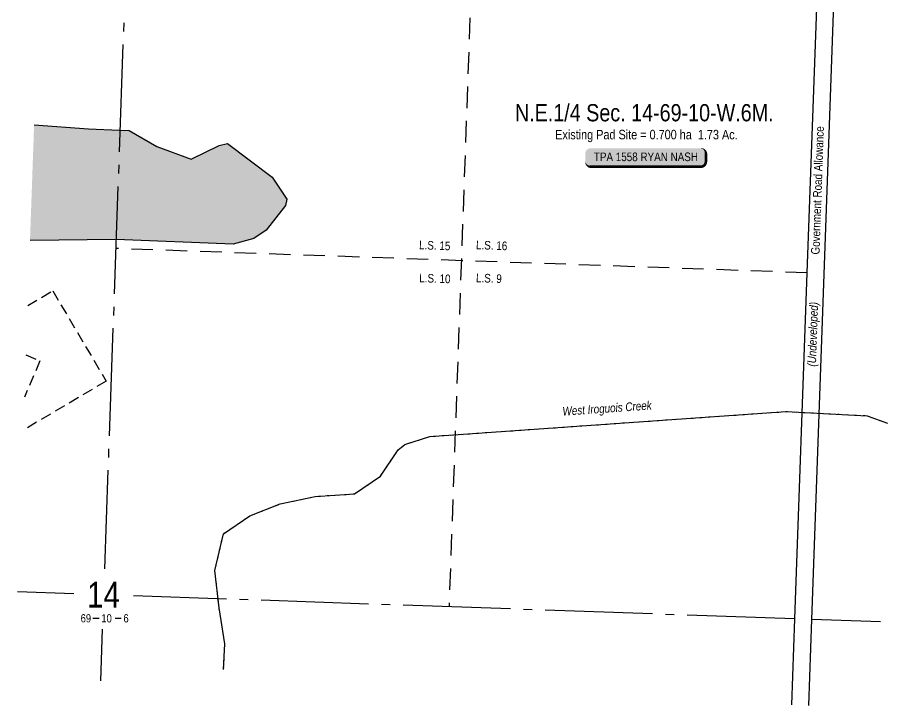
# Model space of a CAD drawing. Extents: x 344849 to 348797, y 6094459 to 6098072.
# Drawn here: x 345551 to 346562, y 6094459 to 6095258 of the extents above; entities that cross this region are included whole.
import ezdxf
from ezdxf.enums import TextEntityAlignment as Align

# ---------------------------------------------------------------- set-up
doc = ezdxf.new("R2010")
doc.units = 0
doc.header["$LTSCALE"] = 5
for name, pattern in [('foc-ACCESSROAD', [3.75, 2.5, -1.25]), ('foc-LSD', [8, 5, -3]), ('foc-QUARTERLINE', [33, 25, -3, 2, -3]), ('foc-WHEELTRACKS', [2, 0.4, -1.6])]:
    doc.linetypes.add(name, pattern=pattern)
for name, color, linetype in [('10', 1, 'Continuous'), ('9', 3, 'Continuous'), ('C-SYMBOL', 7, 'Continuous'), ('F-WS', 190, 'foc-ACCESSROAD'), ('L-AREAREQUIRED', 7, 'Continuous'), ('L-ROAD-T', 7, 'Continuous'), ('L-SEC', 7, 'Continuous'), ('L-SECLBL', 7, 'Continuous'), ('L-SECQ', 8, 'foc-QUARTERLINE'), ('L-SECTION-LSD', 7, 'foc-LSD'), ('T-WATER', 160, 'Continuous'), ('T-WATER-H', 133, 'Continuous'), ('T-WATER-P3', 160, 'foc-WHEELTRACKS')]:
    doc.layers.add(name, color=color, linetype=linetype)
doc.layers.add('T-TEXT', color=48, linetype='Continuous', lineweight=18)
doc.styles.add('100L', font='ARIALN.TTF', dxfattribs={"height": 11})
doc.styles.add('175L', font='ARIALN.TTF', dxfattribs={"height": 20})
doc.styles.add('80', font='ARIALN.TTF', dxfattribs={"height": 10})
doc.styles.add('80L', font='ARIALN.TTF', dxfattribs={"height": 10})
doc.styles.add('80LS', font='ARIALNI.TTF', dxfattribs={"height": 10})
doc.styles.add('foc-LtypeFont', font='ARIALN.TTF', dxfattribs={"height": 7.35})
doc.styles.add('SIMPLEX', font='ARIALN.TTF')
doc.linetypes.add('foc-TOPO-flowdirection-NOLINE', pattern='A,0,[">",foc-LtypeFont,S=0.3,R=0,X=0,Y=-0.945],-20,[">",foc-LtypeFont,S=0.3,R=0,X=0,Y=-0.945],0', length=20)

# ---------------------------------------------------------------- blocks, each defined once
blk = doc.blocks.new('L-SECLBL')
at = {"layer": '9', "color": 7}
for p, q in [((-5.1, -27.8), (-12.3, -27.8)), ((20.7, -27.8), (13.5, -27.8))]:
    blk.add_line(p, q, dxfattribs=at)
at = {"layer": '10', "color": 2, "style": 'SIMPLEX'}
blk.add_attdef('SEC', text='', height=30, dxfattribs=at).set_placement((0, 0), align=Align.MIDDLE)
at = {"layer": '10', "color": 5, "style": '80L'}
blk.add_attdef('TWP', text='', height=9.5, dxfattribs=at).set_placement((-14.4, -27.4), align=Align.MIDDLE_RIGHT)
blk.add_attdef('RGE', text='', height=9.5, dxfattribs=at).set_placement((3.6, -27.4), align=Align.MIDDLE_CENTER)
blk.add_attdef('MER', text='', height=9.5, dxfattribs=at).set_placement((23.2, -27.4), align=Align.MIDDLE_LEFT)
blk = doc.blocks.new('*U42')
h = blk.add_hatch(color=255)
edge = h.paths.add_edge_path()
edge.add_line((-64, -11.5), (64, -11.5))
edge.add_arc((64, -5.5), 6, 270, 360)
edge.add_line((70, -5.5), (70, 4))
edge.add_arc((64, 4), 6, 0, 90)
edge.add_line((64, 10), (-64, 10))
edge.add_arc((-64, 4), 6, 90, 180)
edge.add_line((-70, 4), (-70, -5.5))
edge.add_arc((-64, -5.5), 6, 180, 270)
at = {"color": 44, "flags": 128}
blk.add_lwpolyline([(-64, -11.5, 3, 3, 0), (64, -11.5, 3, 3, 0.414214), (70, -5.5, 3, 3, 0), (70, 4, 3, 0, 0.414214), (64, 10, 0, 0, 0), (-64, 10, 0, 0, 0.414214), (-70, 4, 0, 0, 0), (-70, -5.5, 0, 3, 0.414214)], format="xyseb", close=True, dxfattribs=at)
at = {"color": 44, "style": '80'}
blk.add_attdef('ENTER_TEXT_001', (-36, -5), '', height=10, dxfattribs=at)

msp = doc.modelspace()

# ---------------------------------------------------------------- hatches: boundary and pattern name
at = {"layer": 'T-WATER-H'}
h = msp.add_hatch(color=256, dxfattribs=at)
h.dxf.hatch_style = 1
h.paths.add_polyline_path([(345570.55, 6095133.291), (345565.79, 6094999.035), (345665.267, 6095000.241), (345665.767, 6095000.221), (345801.631, 6094994.684), (345825.691, 6095001.496), (345839.882, 6095011.157), (345862.603, 6095039.566), (345864.073, 6095047.017), (345847.064, 6095072.625), (345794.975, 6095111.762), (345785.454, 6095109.302), (345752.883, 6095093.33), (345713.164, 6095108.318), (345681.094, 6095126.946), (345670.274, 6095127.328), (345669.723, 6095127.347), (345633.663, 6095128.615)])

# ---------------------------------------------------------------- linework, layer by layer
at = {"layer": 'F-WS'}
for points in [[(345563.108, 6094923.383), (345592.151, 6094940.561), (345654.203, 6094835.653), (345557.98, 6094778.739)], [(345561.076, 6094866.065), (345577.275, 6094859.156), (345559.341, 6094817.123)]]:
    msp.add_lwpolyline(points, dxfattribs=at)
at = {"layer": 'L-SEC', "flags": 128}
for points in [[(346482.626, 6095365.12), (346468.001, 6094961.516), (346453.725, 6094559.43), (346450.176, 6094459.515)], [(346470.276, 6094458.805), (346473.826, 6094558.746), (346498.831, 6095262.985), (346502.379, 6095362.912)]]:
    msp.add_lwpolyline(points, dxfattribs=at)
at = {"layer": 'L-SECQ', "flags": 128}
for points in [[(345679.628, 6095391.713), (345652.184, 6094617.575)], [(345616.683, 6094588.806), (345551.155, 6094591.106)], [(346453.725, 6094559.43), (345685.909, 6094586.377)], [(346553.586, 6094555.926), (346473.825, 6094558.725)], [(345649.704, 6094547.635), (345647.579, 6094487.678)]]:
    msp.add_lwpolyline(points, dxfattribs=at)
at = {"layer": 'L-SECTION-LSD', "flags": 128}
for points in [[(346080.953, 6095377.659), (346052.421, 6094573.514)], [(346468.001, 6094961.516), (345665.375, 6094989.666)]]:
    msp.add_lwpolyline(points, dxfattribs=at)
at = {"layer": 'T-WATER'}
msp.add_lwpolyline([(345570.55, 6095133.291), (345633.663, 6095128.615), (345669.723, 6095127.347), (345670.274, 6095127.328), (345681.094, 6095126.946), (345713.164, 6095108.318), (345752.883, 6095093.33), (345785.454, 6095109.302), (345794.975, 6095111.762), (345847.064, 6095072.625), (345864.073, 6095047.017), (345862.603, 6095039.566), (345839.882, 6095011.157), (345825.691, 6095001.496), (345801.631, 6094994.684), (345665.767, 6095000.221), (345665.267, 6095000.241), (345565.79, 6094999.035)], dxfattribs=at)
at = {"layer": 'T-WATER-P3', "flags": 128}
for points in [[(345790.603, 6094500.877), (345792.074, 6094530.666), (345785.336, 6094572.244), (345780.577, 6094615.624), (345790.309, 6094658.322), (345821.08, 6094679.254), (345856.471, 6094692.984), (345896.992, 6094701.725), (345942.712, 6094704.778), (345972.653, 6094725.118), (345993.284, 6094755.858), (346001.035, 6094762.179), (346030.085, 6094771.359), (346443.614, 6094800.346)], [(346443.614, 6094800.346), (346537.852, 6094795.48), (346561.704, 6094786.756)]]:
    msp.add_lwpolyline(points, dxfattribs=at)
at = {"layer": 'T-WATER-P3', "linetype": 'foc-TOPO-flowdirection-NOLINE', "flags": 128}
for points in [[(345790.603, 6094500.877), (345792.074, 6094530.666), (345785.336, 6094572.244), (345780.577, 6094615.624), (345790.309, 6094658.322), (345821.08, 6094679.254), (345856.471, 6094692.984), (345896.992, 6094701.725), (345942.712, 6094704.778), (345972.653, 6094725.118), (345993.284, 6094755.858), (346001.035, 6094762.179), (346030.085, 6094771.359), (346443.614, 6094800.346)], [(346443.614, 6094800.346), (346537.852, 6094795.48), (346561.704, 6094786.756)]]:
    msp.add_lwpolyline(points, dxfattribs=at)

# ---------------------------------------------------------------- block references
at = {"layer": 'C-SYMBOL'}
ref = msp.add_blockref('*U42', (346280.71, 6095096.199), dxfattribs=dict(at, xscale=0.99978328, yscale=0.99978328, zscale=0.99978328))
ref.add_attrib('ENTER_TEXT_001', 'TPA 1558 RYAN NASH', (346220.583, 6095091.197), dxfattribs={"layer": '0', "color": 44, "height": 9.99783, "style": '80'})
at = {"layer": 'L-SECLBL', "xscale": 0.99978328, "yscale": 0.99978328, "zscale": 0.99978328}
msp.add_blockref('L-SECLBL', (345651.121, 6094587.598), dxfattribs=at).add_auto_attribs({'SEC': '14', 'TWP': '69', 'RGE': '10', 'MER': '6'})

# ---------------------------------------------------------------- texts
at = {"layer": 'C-SYMBOL', "color": 3, "style": '175L'}
msp.add_text('N.E.1/4 Sec. 14-69-10-W.6M.', height=19.99567, dxfattribs=at).set_placement((346279.126, 6095131.426), align=Align.BOTTOM_CENTER)
at = {"layer": 'L-AREAREQUIRED', "color": 5, "insert": (346281.634, 6095127.509), "char_height": 10.99762, "width": 210.93263, "attachment_point": 2, "style": '100L', "bg_fill": 3, "box_fill_scale": 1.15, "bg_fill_color": 256, "bg_fill_true_color": 256, "bg_fill_transparency": 0}
msp.add_mtext('Existing Pad Site = 0.700 ha  1.73 Ac.', dxfattribs=at)
at = {"layer": 'L-ROAD-T', "style": '80L'}
msp.add_text('Government Road Allowance', height=9.99783, rotation=88.029177, dxfattribs=at).set_placement((346480.231, 6095057.208), align=Align.MIDDLE_CENTER)
at = {"layer": 'T-TEXT', "style": '80LS'}
msp.add_text('(Undeveloped)', height=9.99783, rotation=88.029177, dxfattribs=at).set_placement((346474.72, 6094890.102), align=Align.MIDDLE_CENTER)
at = {"layer": 'T-WATER', "insert": (346183.786, 6094805.483), "char_height": 9.99783, "width": 104.46344, "attachment_point": 1, "rotation": 4.009666, "line_spacing_factor": 0.961801, "style": '175L'}
msp.add_mtext('{\\fArial Narrow|b0|i1|c0|p34;West Iroguois Creek}', dxfattribs=at)

# ---------------------------------------------------------------- next in the draw order: texts
at = {"layer": 'L-SECTION-LSD', "attachment_point": 1, "rotation": 357.991392, "style": '100L', "bg_fill": 3, "box_fill_scale": 1.5, "bg_fill_color": 256, "bg_fill_transparency": 0}
for s, width, insert, char_height in [('\\pi1.8454;L.S. 15', 36.85146, (346015.99, 6094998.917), 9.99783), ('L.S. 16', 36.93343, (346083.935, 6094998.917), 9.9978), ('\\pi2.02864;L.S. 10', 36.94604, (346015.99, 6094960.641), 9.99783), ('L.S. 9', 30.52067, (346083.935, 6094960.641), 9.9978)]:
    msp.add_mtext_dynamic_manual_height_columns(s, width=width, gutter_width=54.988, heights=[0], dxfattribs=dict(at, insert=insert, char_height=char_height))

doc.saveas('drawing.dxf')
